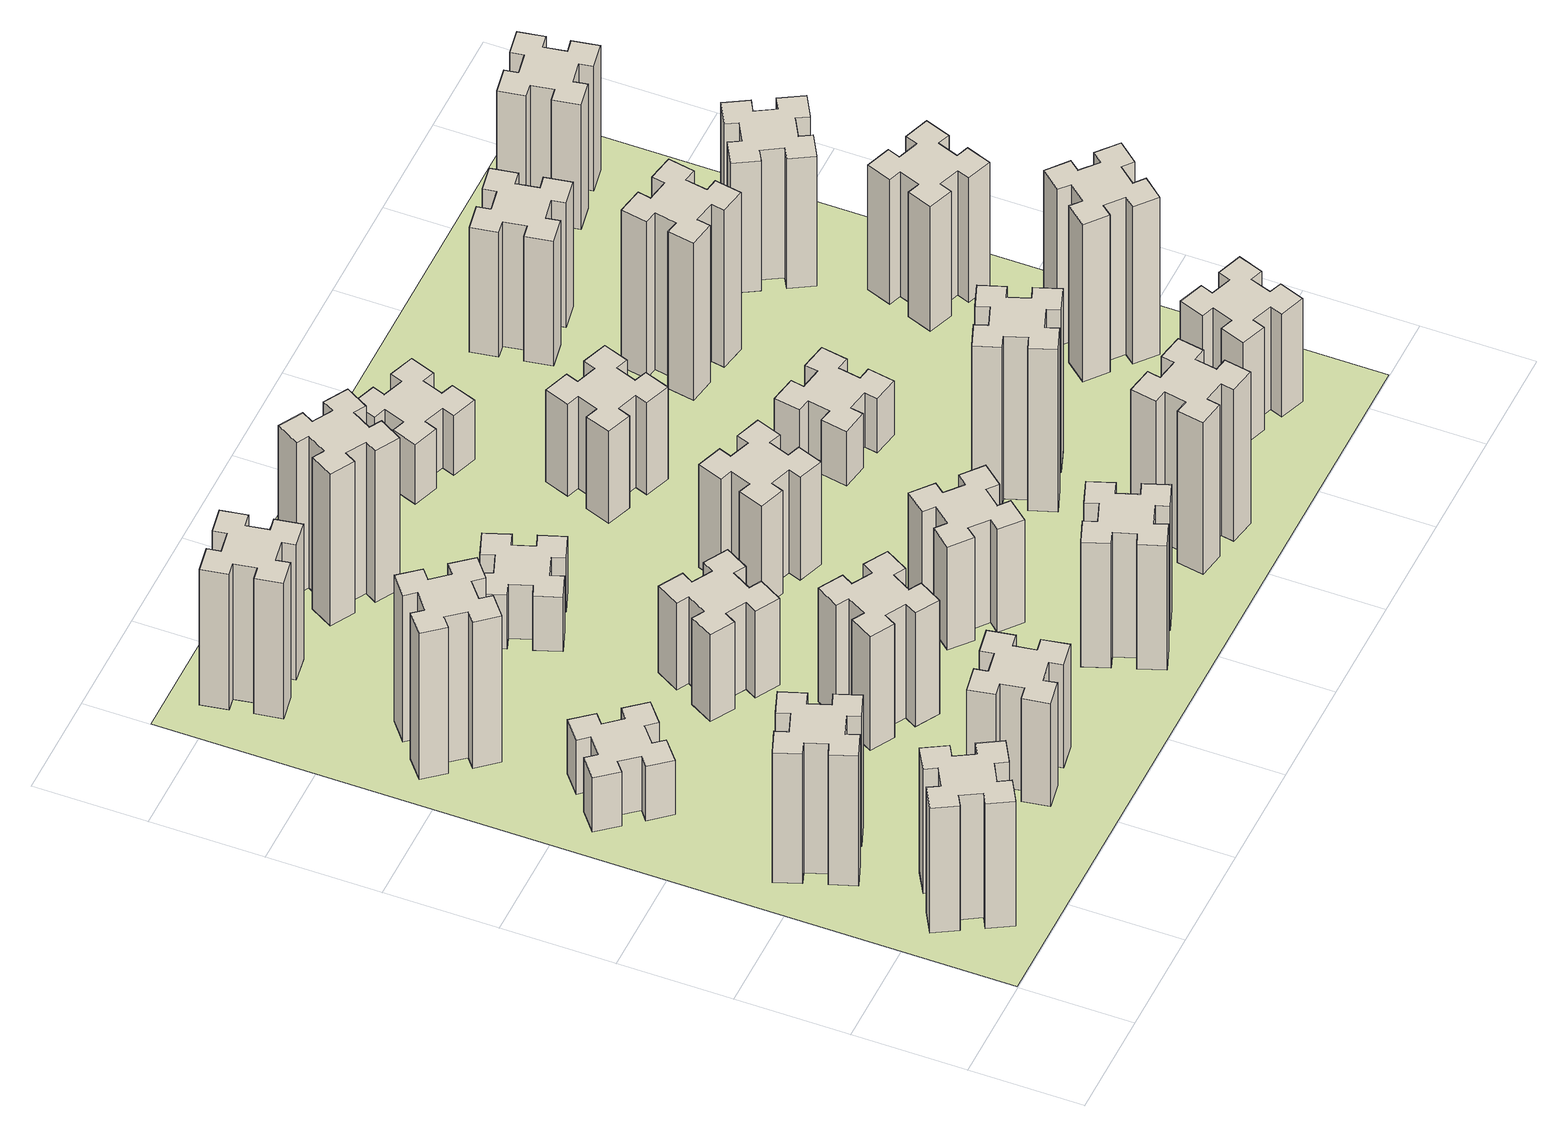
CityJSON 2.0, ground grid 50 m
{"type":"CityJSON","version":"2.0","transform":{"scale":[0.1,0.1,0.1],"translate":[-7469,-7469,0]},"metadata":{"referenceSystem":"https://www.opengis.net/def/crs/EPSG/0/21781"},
"CityObjects":{
"building1":{"type":"Building","attributes":{"class":"1000","function":"1000","usage":"1000","yearOfConstruction":2016,"roofType":"1000","measuredHeight":69,"storeysAboveGround":30,"storeysBelowGround":0},"geometry":[{"type":"Solid","lod":"1","boundaries":[[[[0,1,2,3,4,5,6,7,8,9,10,11,12,13,14,15,16,17,18,19]],[[17,16,20,21]],[[16,15,22,20]],[[15,14,23,22]],[[14,13,24,23]],[[13,12,25,24]],[[12,11,26,25]],[[11,10,27,26]],[[10,9,28,27]],[[9,8,29,28]],[[8,7,30,29]],[[7,6,31,30]],[[6,5,32,31]],[[5,4,33,32]],[[4,3,34,33]],[[3,2,35,34]],[[2,1,36,35]],[[1,0,37,36]],[[0,19,38,37]],[[19,18,39,38]],[[18,17,21,39]],[[24,25,26,27,28,29,30,31,32,33,34,35,36,37,38,39,21,20,22,23]]]]}]},
"building2":{"type":"Building","attributes":{"class":"1000","function":"1000","usage":"1000","yearOfConstruction":2016,"roofType":"1000","measuredHeight":72,"storeysAboveGround":30,"storeysBelowGround":0},"geometry":[{"type":"Solid","lod":"1","boundaries":[[[[40,41,42,43,44,45,46,47,48,49,50,51,52,53,54,55,56,57,58,59]],[[57,56,60,61]],[[56,55,62,60]],[[55,54,63,62]],[[54,53,64,63]],[[53,52,65,64]],[[52,51,66,65]],[[51,50,67,66]],[[50,49,68,67]],[[49,48,69,68]],[[48,47,70,69]],[[47,46,71,70]],[[46,45,72,71]],[[45,44,73,72]],[[44,43,74,73]],[[43,42,75,74]],[[42,41,76,75]],[[41,40,77,76]],[[40,59,78,77]],[[59,58,79,78]],[[58,57,61,79]],[[64,65,66,67,68,69,70,71,72,73,74,75,76,77,78,79,61,60,62,63]]]]}]},
"building3":{"type":"Building","attributes":{"class":"1000","function":"1000","usage":"1000","yearOfConstruction":2016,"roofType":"1000","measuredHeight":30,"storeysAboveGround":30,"storeysBelowGround":0},"geometry":[{"type":"Solid","lod":"1","boundaries":[[[[80,81,82,83,84,85,86,87,88,89,90,91,92,93,94,95,96,97,98,99]],[[97,96,100,101]],[[96,95,102,100]],[[95,94,103,102]],[[94,93,104,103]],[[93,92,105,104]],[[92,91,106,105]],[[91,90,107,106]],[[90,89,108,107]],[[89,88,109,108]],[[88,87,110,109]],[[87,86,111,110]],[[86,85,112,111]],[[85,84,113,112]],[[84,83,114,113]],[[83,82,115,114]],[[82,81,116,115]],[[81,80,117,116]],[[80,99,118,117]],[[99,98,119,118]],[[98,97,101,119]],[[104,105,106,107,108,109,110,111,112,113,114,115,116,117,118,119,101,100,102,103]]]]}]},
"building4":{"type":"Building","attributes":{"class":"1000","function":"1000","usage":"1000","yearOfConstruction":2016,"roofType":"1000","measuredHeight":81,"storeysAboveGround":30,"storeysBelowGround":0},"geometry":[{"type":"Solid","lod":"1","boundaries":[[[[120,121,122,123,124,125,126,127,128,129,130,131,132,133,134,135,136,137,138,139]],[[137,136,140,141]],[[136,135,142,140]],[[135,134,143,142]],[[134,133,144,143]],[[133,132,145,144]],[[132,131,146,145]],[[131,130,147,146]],[[130,129,148,147]],[[129,128,149,148]],[[128,127,150,149]],[[127,126,151,150]],[[126,125,152,151]],[[125,124,153,152]],[[124,123,154,153]],[[123,122,155,154]],[[122,121,156,155]],[[121,120,157,156]],[[120,139,158,157]],[[139,138,159,158]],[[138,137,141,159]],[[144,145,146,147,148,149,150,151,152,153,154,155,156,157,158,159,141,140,142,143]]]]}]},
"building5":{"type":"Building","attributes":{"class":"1000","function":"1000","usage":"1000","yearOfConstruction":2016,"roofType":"1000","measuredHeight":57,"storeysAboveGround":30,"storeysBelowGround":0},"geometry":[{"type":"Solid","lod":"1","boundaries":[[[[160,161,162,163,164,165,166,167,168,169,170,171,172,173,174,175,176,177,178,179]],[[177,176,180,181]],[[176,175,182,180]],[[175,174,183,182]],[[174,173,184,183]],[[173,172,185,184]],[[172,171,186,185]],[[171,170,187,186]],[[170,169,188,187]],[[169,168,189,188]],[[168,167,190,189]],[[167,166,191,190]],[[166,165,192,191]],[[165,164,193,192]],[[164,163,194,193]],[[163,162,195,194]],[[162,161,196,195]],[[161,160,197,196]],[[160,179,198,197]],[[179,178,199,198]],[[178,177,181,199]],[[184,185,186,187,188,189,190,191,192,193,194,195,196,197,198,199,181,180,182,183]]]]}]},
"building6":{"type":"Building","attributes":{"class":"1000","function":"1000","usage":"1000","yearOfConstruction":2016,"roofType":"1000","measuredHeight":75,"storeysAboveGround":30,"storeysBelowGround":0},"geometry":[{"type":"Solid","lod":"1","boundaries":[[[[200,201,202,203,204,205,206,207,208,209,210,211,212,213,214,215,216,217,218,219]],[[217,216,220,221]],[[216,215,222,220]],[[215,214,223,222]],[[214,213,224,223]],[[213,212,225,224]],[[212,211,226,225]],[[211,210,227,226]],[[210,209,228,227]],[[209,208,229,228]],[[208,207,230,229]],[[207,206,231,230]],[[206,205,232,231]],[[205,204,233,232]],[[204,203,234,233]],[[203,202,235,234]],[[202,201,236,235]],[[201,200,237,236]],[[200,219,238,237]],[[219,218,239,238]],[[218,217,221,239]],[[224,225,226,227,228,229,230,231,232,233,234,235,236,237,238,239,221,220,222,223]]]]}]},
"building7":{"type":"Building","attributes":{"class":"1000","function":"1000","usage":"1000","yearOfConstruction":2016,"roofType":"1000","measuredHeight":63,"storeysAboveGround":30,"storeysBelowGround":0},"geometry":[{"type":"Solid","lod":"1","boundaries":[[[[240,241,242,243,244,245,246,247,248,249,250,251,252,253,254,255,256,257,258,259]],[[257,256,260,261]],[[256,255,262,260]],[[255,254,263,262]],[[254,253,264,263]],[[253,252,265,264]],[[252,251,266,265]],[[251,250,267,266]],[[250,249,268,267]],[[249,248,269,268]],[[248,247,270,269]],[[247,246,271,270]],[[246,245,272,271]],[[245,244,273,272]],[[244,243,274,273]],[[243,242,275,274]],[[242,241,276,275]],[[241,240,277,276]],[[240,259,278,277]],[[259,258,279,278]],[[258,257,261,279]],[[264,265,266,267,268,269,270,271,272,273,274,275,276,277,278,279,261,260,262,263]]]]}]},
"building8":{"type":"Building","attributes":{"class":"1000","function":"1000","usage":"1000","yearOfConstruction":2016,"roofType":"1000","measuredHeight":48,"storeysAboveGround":30,"storeysBelowGround":0},"geometry":[{"type":"Solid","lod":"1","boundaries":[[[[280,281,282,283,284,285,286,287,288,289,290,291,292,293,294,295,296,297,298,299]],[[297,296,300,301]],[[296,295,302,300]],[[295,294,303,302]],[[294,293,304,303]],[[293,292,305,304]],[[292,291,306,305]],[[291,290,307,306]],[[290,289,308,307]],[[289,288,309,308]],[[288,287,310,309]],[[287,286,311,310]],[[286,285,312,311]],[[285,284,313,312]],[[284,283,314,313]],[[283,282,315,314]],[[282,281,316,315]],[[281,280,317,316]],[[280,299,318,317]],[[299,298,319,318]],[[298,297,301,319]],[[304,305,306,307,308,309,310,311,312,313,314,315,316,317,318,319,301,300,302,303]]]]}]},
"building9":{"type":"Building","attributes":{"class":"1000","function":"1000","usage":"1000","yearOfConstruction":2016,"roofType":"1000","measuredHeight":30,"storeysAboveGround":30,"storeysBelowGround":0},"geometry":[{"type":"Solid","lod":"1","boundaries":[[[[320,321,322,323,324,325,326,327,328,329,330,331,332,333,334,335,336,337,338,339]],[[337,336,340,341]],[[336,335,342,340]],[[335,334,343,342]],[[334,333,344,343]],[[333,332,345,344]],[[332,331,346,345]],[[331,330,347,346]],[[330,329,348,347]],[[329,328,349,348]],[[328,327,350,349]],[[327,326,351,350]],[[326,325,352,351]],[[325,324,353,352]],[[324,323,354,353]],[[323,322,355,354]],[[322,321,356,355]],[[321,320,357,356]],[[320,339,358,357]],[[339,338,359,358]],[[338,337,341,359]],[[344,345,346,347,348,349,350,351,352,353,354,355,356,357,358,359,341,340,342,343]]]]}]},
"building10":{"type":"Building","attributes":{"class":"1000","function":"1000","usage":"1000","yearOfConstruction":2016,"roofType":"1000","measuredHeight":84,"storeysAboveGround":30,"storeysBelowGround":0},"geometry":[{"type":"Solid","lod":"1","boundaries":[[[[360,361,362,363,364,365,366,367,368,369,370,371,372,373,374,375,376,377,378,379]],[[377,376,380,381]],[[376,375,382,380]],[[375,374,383,382]],[[374,373,384,383]],[[373,372,385,384]],[[372,371,386,385]],[[371,370,387,386]],[[370,369,388,387]],[[369,368,389,388]],[[368,367,390,389]],[[367,366,391,390]],[[366,365,392,391]],[[365,364,393,392]],[[364,363,394,393]],[[363,362,395,394]],[[362,361,396,395]],[[361,360,397,396]],[[360,379,398,397]],[[379,378,399,398]],[[378,377,381,399]],[[384,385,386,387,388,389,390,391,392,393,394,395,396,397,398,399,381,380,382,383]]]]}]},
"building11":{"type":"Building","attributes":{"class":"1000","function":"1000","usage":"1000","yearOfConstruction":2016,"roofType":"1000","measuredHeight":69,"storeysAboveGround":30,"storeysBelowGround":0},"geometry":[{"type":"Solid","lod":"1","boundaries":[[[[400,401,402,403,404,405,406,407,408,409,410,411,412,413,414,415,416,417,418,419]],[[417,416,420,421]],[[416,415,422,420]],[[415,414,423,422]],[[414,413,424,423]],[[413,412,425,424]],[[412,411,426,425]],[[411,410,427,426]],[[410,409,428,427]],[[409,408,429,428]],[[408,407,430,429]],[[407,406,431,430]],[[406,405,432,431]],[[405,404,433,432]],[[404,403,434,433]],[[403,402,435,434]],[[402,401,436,435]],[[401,400,437,436]],[[400,419,438,437]],[[419,418,439,438]],[[418,417,421,439]],[[424,425,426,427,428,429,430,431,432,433,434,435,436,437,438,439,421,420,422,423]]]]}]},
"building12":{"type":"Building","attributes":{"class":"1000","function":"1000","usage":"1000","yearOfConstruction":2016,"roofType":"1000","measuredHeight":57,"storeysAboveGround":30,"storeysBelowGround":0},"geometry":[{"type":"Solid","lod":"1","boundaries":[[[[440,441,442,443,444,445,446,447,448,449,450,451,452,453,454,455,456,457,458,459]],[[457,456,460,461]],[[456,455,462,460]],[[455,454,463,462]],[[454,453,464,463]],[[453,452,465,464]],[[452,451,466,465]],[[451,450,467,466]],[[450,449,468,467]],[[449,448,469,468]],[[448,447,470,469]],[[447,446,471,470]],[[446,445,472,471]],[[445,444,473,472]],[[444,443,474,473]],[[443,442,475,474]],[[442,441,476,475]],[[441,440,477,476]],[[440,459,478,477]],[[459,458,479,478]],[[458,457,461,479]],[[464,465,466,467,468,469,470,471,472,473,474,475,476,477,478,479,461,460,462,463]]]]}]},
"building13":{"type":"Building","attributes":{"class":"1000","function":"1000","usage":"1000","yearOfConstruction":2016,"roofType":"1000","measuredHeight":57,"storeysAboveGround":30,"storeysBelowGround":0},"geometry":[{"type":"Solid","lod":"1","boundaries":[[[[480,481,482,483,484,485,486,487,488,489,490,491,492,493,494,495,496,497,498,499]],[[497,496,500,501]],[[496,495,502,500]],[[495,494,503,502]],[[494,493,504,503]],[[493,492,505,504]],[[492,491,506,505]],[[491,490,507,506]],[[490,489,508,507]],[[489,488,509,508]],[[488,487,510,509]],[[487,486,511,510]],[[486,485,512,511]],[[485,484,513,512]],[[484,483,514,513]],[[483,482,515,514]],[[482,481,516,515]],[[481,480,517,516]],[[480,499,518,517]],[[499,498,519,518]],[[498,497,501,519]],[[504,505,506,507,508,509,510,511,512,513,514,515,516,517,518,519,501,500,502,503]]]]}]},
"building14":{"type":"Building","attributes":{"class":"1000","function":"1000","usage":"1000","yearOfConstruction":2016,"roofType":"1000","measuredHeight":84,"storeysAboveGround":30,"storeysBelowGround":0},"geometry":[{"type":"Solid","lod":"1","boundaries":[[[[520,521,522,523,524,525,526,527,528,529,530,531,532,533,534,535,536,537,538,539]],[[537,536,540,541]],[[536,535,542,540]],[[535,534,543,542]],[[534,533,544,543]],[[533,532,545,544]],[[532,531,546,545]],[[531,530,547,546]],[[530,529,548,547]],[[529,528,549,548]],[[528,527,550,549]],[[527,526,551,550]],[[526,525,552,551]],[[525,524,553,552]],[[524,523,554,553]],[[523,522,555,554]],[[522,521,556,555]],[[521,520,557,556]],[[520,539,558,557]],[[539,538,559,558]],[[538,537,541,559]],[[544,545,546,547,548,549,550,551,552,553,554,555,556,557,558,559,541,540,542,543]]]]}]},
"building15":{"type":"Building","attributes":{"class":"1000","function":"1000","usage":"1000","yearOfConstruction":2016,"roofType":"1000","measuredHeight":51,"storeysAboveGround":30,"storeysBelowGround":0},"geometry":[{"type":"Solid","lod":"1","boundaries":[[[[560,561,562,563,564,565,566,567,568,569,570,571,572,573,574,575,576,577,578,579]],[[577,576,580,581]],[[576,575,582,580]],[[575,574,583,582]],[[574,573,584,583]],[[573,572,585,584]],[[572,571,586,585]],[[571,570,587,586]],[[570,569,588,587]],[[569,568,589,588]],[[568,567,590,589]],[[567,566,591,590]],[[566,565,592,591]],[[565,564,593,592]],[[564,563,594,593]],[[563,562,595,594]],[[562,561,596,595]],[[561,560,597,596]],[[560,579,598,597]],[[579,578,599,598]],[[578,577,581,599]],[[584,585,586,587,588,589,590,591,592,593,594,595,596,597,598,599,581,580,582,583]]]]}]},
"building16":{"type":"Building","attributes":{"class":"1000","function":"1000","usage":"1000","yearOfConstruction":2016,"roofType":"1000","measuredHeight":33,"storeysAboveGround":30,"storeysBelowGround":0},"geometry":[{"type":"Solid","lod":"1","boundaries":[[[[600,601,602,603,604,605,606,607,608,609,610,611,612,613,614,615,616,617,618,619]],[[617,616,620,621]],[[616,615,622,620]],[[615,614,623,622]],[[614,613,624,623]],[[613,612,625,624]],[[612,611,626,625]],[[611,610,627,626]],[[610,609,628,627]],[[609,608,629,628]],[[608,607,630,629]],[[607,606,631,630]],[[606,605,632,631]],[[605,604,633,632]],[[604,603,634,633]],[[603,602,635,634]],[[602,601,636,635]],[[601,600,637,636]],[[600,619,638,637]],[[619,618,639,638]],[[618,617,621,639]],[[624,625,626,627,628,629,630,631,632,633,634,635,636,637,638,639,621,620,622,623]]]]}]},
"building17":{"type":"Building","attributes":{"class":"1000","function":"1000","usage":"1000","yearOfConstruction":2016,"roofType":"1000","measuredHeight":90,"storeysAboveGround":30,"storeysBelowGround":0},"geometry":[{"type":"Solid","lod":"1","boundaries":[[[[640,641,642,643,644,645,646,647,648,649,650,651,652,653,654,655,656,657,658,659]],[[657,656,660,661]],[[656,655,662,660]],[[655,654,663,662]],[[654,653,664,663]],[[653,652,665,664]],[[652,651,666,665]],[[651,650,667,666]],[[650,649,668,667]],[[649,648,669,668]],[[648,647,670,669]],[[647,646,671,670]],[[646,645,672,671]],[[645,644,673,672]],[[644,643,674,673]],[[643,642,675,674]],[[642,641,676,675]],[[641,640,677,676]],[[640,659,678,677]],[[659,658,679,678]],[[658,657,661,679]],[[664,665,666,667,668,669,670,671,672,673,674,675,676,677,678,679,661,660,662,663]]]]}]},
"building18":{"type":"Building","attributes":{"class":"1000","function":"1000","usage":"1000","yearOfConstruction":2016,"roofType":"1000","measuredHeight":30,"storeysAboveGround":30,"storeysBelowGround":0},"geometry":[{"type":"Solid","lod":"1","boundaries":[[[[680,681,682,683,684,685,686,687,688,689,690,691,692,693,694,695,696,697,698,699]],[[697,696,700,701]],[[696,695,702,700]],[[695,694,703,702]],[[694,693,704,703]],[[693,692,705,704]],[[692,691,706,705]],[[691,690,707,706]],[[690,689,708,707]],[[689,688,709,708]],[[688,687,710,709]],[[687,686,711,710]],[[686,685,712,711]],[[685,684,713,712]],[[684,683,714,713]],[[683,682,715,714]],[[682,681,716,715]],[[681,680,717,716]],[[680,699,718,717]],[[699,698,719,718]],[[698,697,701,719]],[[704,705,706,707,708,709,710,711,712,713,714,715,716,717,718,719,701,700,702,703]]]]}]},
"building19":{"type":"Building","attributes":{"class":"1000","function":"1000","usage":"1000","yearOfConstruction":2016,"roofType":"1000","measuredHeight":87,"storeysAboveGround":30,"storeysBelowGround":0},"geometry":[{"type":"Solid","lod":"1","boundaries":[[[[720,721,722,723,724,725,726,727,728,729,730,731,732,733,734,735,736,737,738,739]],[[737,736,740,741]],[[736,735,742,740]],[[735,734,743,742]],[[734,733,744,743]],[[733,732,745,744]],[[732,731,746,745]],[[731,730,747,746]],[[730,729,748,747]],[[729,728,749,748]],[[728,727,750,749]],[[727,726,751,750]],[[726,725,752,751]],[[725,724,753,752]],[[724,723,754,753]],[[723,722,755,754]],[[722,721,756,755]],[[721,720,757,756]],[[720,739,758,757]],[[739,738,759,758]],[[738,737,741,759]],[[744,745,746,747,748,749,750,751,752,753,754,755,756,757,758,759,741,740,742,743]]]]}]},
"building20":{"type":"Building","attributes":{"class":"1000","function":"1000","usage":"1000","yearOfConstruction":2016,"roofType":"1000","measuredHeight":57,"storeysAboveGround":30,"storeysBelowGround":0},"geometry":[{"type":"Solid","lod":"1","boundaries":[[[[760,761,762,763,764,765,766,767,768,769,770,771,772,773,774,775,776,777,778,779]],[[777,776,780,781]],[[776,775,782,780]],[[775,774,783,782]],[[774,773,784,783]],[[773,772,785,784]],[[772,771,786,785]],[[771,770,787,786]],[[770,769,788,787]],[[769,768,789,788]],[[768,767,790,789]],[[767,766,791,790]],[[766,765,792,791]],[[765,764,793,792]],[[764,763,794,793]],[[763,762,795,794]],[[762,761,796,795]],[[761,760,797,796]],[[760,779,798,797]],[[779,778,799,798]],[[778,777,781,799]],[[784,785,786,787,788,789,790,791,792,793,794,795,796,797,798,799,781,780,782,783]]]]}]},
"building21":{"type":"Building","attributes":{"class":"1000","function":"1000","usage":"1000","yearOfConstruction":2016,"roofType":"1000","measuredHeight":69,"storeysAboveGround":30,"storeysBelowGround":0},"geometry":[{"type":"Solid","lod":"1","boundaries":[[[[800,801,802,803,804,805,806,807,808,809,810,811,812,813,814,815,816,817,818,819]],[[817,816,820,821]],[[816,815,822,820]],[[815,814,823,822]],[[814,813,824,823]],[[813,812,825,824]],[[812,811,826,825]],[[811,810,827,826]],[[810,809,828,827]],[[809,808,829,828]],[[808,807,830,829]],[[807,806,831,830]],[[806,805,832,831]],[[805,804,833,832]],[[804,803,834,833]],[[803,802,835,834]],[[802,801,836,835]],[[801,800,837,836]],[[800,819,838,837]],[[819,818,839,838]],[[818,817,821,839]],[[824,825,826,827,828,829,830,831,832,833,834,835,836,837,838,839,821,820,822,823]]]]}]},
"building22":{"type":"Building","attributes":{"class":"1000","function":"1000","usage":"1000","yearOfConstruction":2016,"roofType":"1000","measuredHeight":87,"storeysAboveGround":30,"storeysBelowGround":0},"geometry":[{"type":"Solid","lod":"1","boundaries":[[[[840,841,842,843,844,845,846,847,848,849,850,851,852,853,854,855,856,857,858,859]],[[857,856,860,861]],[[856,855,862,860]],[[855,854,863,862]],[[854,853,864,863]],[[853,852,865,864]],[[852,851,866,865]],[[851,850,867,866]],[[850,849,868,867]],[[849,848,869,868]],[[848,847,870,869]],[[847,846,871,870]],[[846,845,872,871]],[[845,844,873,872]],[[844,843,874,873]],[[843,842,875,874]],[[842,841,876,875]],[[841,840,877,876]],[[840,859,878,877]],[[859,858,879,878]],[[858,857,861,879]],[[864,865,866,867,868,869,870,871,872,873,874,875,876,877,878,879,861,860,862,863]]]]}]},
"building23":{"type":"Building","attributes":{"class":"1000","function":"1000","usage":"1000","yearOfConstruction":2016,"roofType":"1000","measuredHeight":69,"storeysAboveGround":30,"storeysBelowGround":0},"geometry":[{"type":"Solid","lod":"1","boundaries":[[[[880,881,882,883,884,885,886,887,888,889,890,891,892,893,894,895,896,897,898,899]],[[897,896,900,901]],[[896,895,902,900]],[[895,894,903,902]],[[894,893,904,903]],[[893,892,905,904]],[[892,891,906,905]],[[891,890,907,906]],[[890,889,908,907]],[[889,888,909,908]],[[888,887,910,909]],[[887,886,911,910]],[[886,885,912,911]],[[885,884,913,912]],[[884,883,914,913]],[[883,882,915,914]],[[882,881,916,915]],[[881,880,917,916]],[[880,899,918,917]],[[899,898,919,918]],[[898,897,901,919]],[[904,905,906,907,908,909,910,911,912,913,914,915,916,917,918,919,901,900,902,903]]]]}]},
"building24":{"type":"Building","attributes":{"class":"1000","function":"1000","usage":"1000","yearOfConstruction":2016,"roofType":"1000","measuredHeight":72,"storeysAboveGround":30,"storeysBelowGround":0},"geometry":[{"type":"Solid","lod":"1","boundaries":[[[[920,921,922,923,924,925,926,927,928,929,930,931,932,933,934,935,936,937,938,939]],[[937,936,940,941]],[[936,935,942,940]],[[935,934,943,942]],[[934,933,944,943]],[[933,932,945,944]],[[932,931,946,945]],[[931,930,947,946]],[[930,929,948,947]],[[929,928,949,948]],[[928,927,950,949]],[[927,926,951,950]],[[926,925,952,951]],[[925,924,953,952]],[[924,923,954,953]],[[923,922,955,954]],[[922,921,956,955]],[[921,920,957,956]],[[920,939,958,957]],[[939,938,959,958]],[[938,937,941,959]],[[944,945,946,947,948,949,950,951,952,953,954,955,956,957,958,959,941,940,942,943]]]]}]},
"building25":{"type":"Building","attributes":{"class":"1000","function":"1000","usage":"1000","yearOfConstruction":2016,"roofType":"1000","measuredHeight":69,"storeysAboveGround":30,"storeysBelowGround":0},"geometry":[{"type":"Solid","lod":"1","boundaries":[[[[960,961,962,963,964,965,966,967,968,969,970,971,972,973,974,975,976,977,978,979]],[[977,976,980,981]],[[976,975,982,980]],[[975,974,983,982]],[[974,973,984,983]],[[973,972,985,984]],[[972,971,986,985]],[[971,970,987,986]],[[970,969,988,987]],[[969,968,989,988]],[[968,967,990,989]],[[967,966,991,990]],[[966,965,992,991]],[[965,964,993,992]],[[964,963,994,993]],[[963,962,995,994]],[[962,961,996,995]],[[961,960,997,996]],[[960,979,998,997]],[[979,978,999,998]],[[978,977,981,999]],[[984,985,986,987,988,989,990,991,992,993,994,995,996,997,998,999,981,980,982,983]]]]}]},
"landuse1":{"type":"LandUse","attributes":{"name":"plot1","function":"1010"},"geometry":[{"type":"MultiSurface","lod":"1","boundaries":[[[1000,1001,1002,1003]]]}]}
},
"vertices":[
[255,364,0],[305,277,0],[253,247,0],[313,143,0],[417,203,0],[387,255,0],[474,305,0],[504,253,0],[608,313,0],[548,417,0],[496,387,0],[446,474,0],[498,504,0],[438,608,0],[334,548,0],[364,496,0],[277,446,0],[247,498,0],[143,438,0],[203,334,0],[277,446,690],[247,498,690],[364,496,690],[334,548,690],[438,608,690],[498,504,690],[446,474,690],[496,387,690],[548,417,690],[608,313,690],[504,253,690],[474,305,690],[387,255,690],[417,203,690],[313,143,690],[253,247,690],[305,277,690],[255,364,690],[203,334,690],[143,438,690],
[366,895,0],[460,929,0],[480,873,0],[593,914,0],[552,1027,0],[496,1006,0],[462,1100,0],[518,1120,0],[477,1233,0],[364,1192,0],[385,1136,0],[291,1102,0],[270,1158,0],[157,1117,0],[199,1004,0],[255,1025,0],[289,931,0],[233,910,0],[274,797,0],[387,839,0],[289,931,720],[233,910,720],[255,1025,720],[199,1004,720],[157,1117,720],[270,1158,720],[291,1102,720],[385,1136,720],[364,1192,720],[477,1233,720],[518,1120,720],[462,1100,720],[496,1006,720],[552,1027,720],[593,914,720],[480,873,720],[460,929,720],[366,895,720],[387,839,720],[274,797,720],
[492,1888,0],[427,1964,0],[473,2003,0],[396,2095,0],[304,2018,0],[343,1972,0],[266,1907,0],[228,1953,0],[136,1876,0],[213,1784,0],[259,1823,0],[323,1746,0],[277,1708,0],[354,1616,0],[446,1693,0],[408,1739,0],[484,1803,0],[523,1757,0],[615,1834,0],[538,1926,0],[484,1803,300],[523,1757,300],[408,1739,300],[446,1693,300],[354,1616,300],[277,1708,300],[323,1746,300],[259,1823,300],[213,1784,300],[136,1876,300],[228,1953,300],[266,1907,300],[343,1972,300],[304,2018,300],[396,2095,300],[473,2003,300],[427,1964,300],[492,1888,300],[538,1926,300],[615,1834,300],
[343,2712,0],[266,2647,0],[228,2693,0],[136,2616,0],[213,2524,0],[259,2563,0],[323,2486,0],[277,2448,0],[354,2356,0],[446,2433,0],[408,2479,0],[484,2543,0],[523,2497,0],[615,2574,0],[538,2666,0],[492,2628,0],[427,2704,0],[473,2743,0],[396,2835,0],[304,2758,0],[427,2704,810],[473,2743,810],[492,2628,810],[538,2666,810],[615,2574,810],[523,2497,810],[484,2543,810],[408,2479,810],[446,2433,810],[354,2356,810],[277,2448,810],[323,2486,810],[259,2563,810],[213,2524,810],[136,2616,810],[228,2693,810],[266,2647,810],[343,2712,810],[304,2758,810],[396,2835,810],
[1085,358,0],[1184,376,0],[1194,317,0],[1312,337,0],[1291,456,0],[1232,445,0],[1215,544,0],[1274,554,0],[1253,672,0],[1135,651,0],[1145,592,0],[1047,575,0],[1037,634,0],[918,613,0],[939,495,0],[998,505,0],[1016,407,0],[957,397,0],[977,278,0],[1096,299,0],[1016,407,570],[957,397,570],[998,505,570],[939,495,570],[918,613,570],[1037,634,570],[1047,575,570],[1145,592,570],[1135,651,570],[1253,672,570],[1274,554,570],[1215,544,570],[1232,445,570],[1291,456,570],[1312,337,570],[1194,317,570],[1184,376,570],[1085,358,570],[1096,299,570],[977,278,570],
[492,3405,0],[475,3504,0],[534,3514,0],[513,3632,0],[395,3611,0],[405,3552,0],[307,3535,0],[297,3594,0],[178,3573,0],[199,3455,0],[258,3465,0],[276,3367,0],[217,3357,0],[237,3238,0],[356,3259,0],[345,3318,0],[444,3336,0],[454,3277,0],[572,3297,0],[551,3416,0],[444,3336,750],[454,3277,750],[345,3318,750],[356,3259,750],[237,3238,750],[217,3357,750],[276,3367,750],[258,3465,750],[199,3455,750],[178,3573,750],[297,3594,750],[307,3535,750],[405,3552,750],[395,3611,750],[513,3632,750],[534,3514,750],[475,3504,750],[492,3405,750],[551,3416,750],[572,3297,750],
[1286,1017,0],[1336,1104,0],[1388,1074,0],[1448,1178,0],[1344,1238,0],[1314,1186,0],[1227,1236,0],[1257,1288,0],[1153,1348,0],[1093,1244,0],[1145,1214,0],[1095,1127,0],[1043,1157,0],[983,1053,0],[1087,993,0],[1117,1045,0],[1204,995,0],[1174,943,0],[1278,883,0],[1338,987,0],[1204,995,630],[1174,943,630],[1117,1045,630],[1087,993,630],[983,1053,630],[1043,1157,630],[1095,1127,630],[1145,1214,630],[1093,1244,630],[1153,1348,630],[1257,1288,630],[1227,1236,630],[1314,1186,630],[1344,1238,630],[1448,1178,630],[1388,1074,630],[1336,1104,630],[1286,1017,630],[1338,987,630],[1278,883,630],
[1045,1854,0],[995,1767,0],[943,1797,0],[883,1693,0],[987,1633,0],[1017,1685,0],[1104,1635,0],[1074,1583,0],[1178,1523,0],[1238,1627,0],[1186,1657,0],[1236,1744,0],[1288,1714,0],[1348,1818,0],[1244,1878,0],[1214,1826,0],[1127,1876,0],[1157,1928,0],[1053,1988,0],[993,1884,0],[1127,1876,480],[1157,1928,480],[1214,1826,480],[1244,1878,480],[1348,1818,480],[1288,1714,480],[1236,1744,480],[1186,1657,480],[1238,1627,480],[1178,1523,480],[1074,1583,480],[1104,1635,480],[1017,1685,480],[987,1633,480],[883,1693,480],[943,1797,480],[995,1767,480],[1045,1854,480],[993,1884,480],[1053,1988,480],
[1106,2475,0],[1200,2509,0],[1220,2453,0],[1333,2494,0],[1292,2607,0],[1236,2586,0],[1202,2680,0],[1258,2700,0],[1217,2813,0],[1104,2772,0],[1125,2716,0],[1031,2682,0],[1010,2738,0],[897,2697,0],[939,2584,0],[995,2605,0],[1029,2511,0],[973,2490,0],[1014,2377,0],[1127,2419,0],[1029,2511,300],[973,2490,300],[995,2605,300],[939,2584,300],[897,2697,300],[1010,2738,300],[1031,2682,300],[1125,2716,300],[1104,2772,300],[1217,2813,300],[1258,2700,300],[1202,2680,300],[1236,2586,300],[1292,2607,300],[1333,2494,300],[1220,2453,300],[1200,2509,300],[1106,2475,300],[1127,2419,300],[1014,2377,300],
[917,3265,0],[1004,3215,0],[974,3163,0],[1078,3103,0],[1138,3207,0],[1086,3237,0],[1136,3324,0],[1188,3294,0],[1248,3398,0],[1144,3458,0],[1114,3406,0],[1027,3456,0],[1057,3508,0],[953,3568,0],[893,3464,0],[945,3434,0],[895,3347,0],[843,3377,0],[783,3273,0],[887,3213,0],[895,3347,840],[843,3377,840],[945,3434,840],[893,3464,840],[953,3568,840],[1057,3508,840],[1027,3456,840],[1114,3406,840],[1144,3458,840],[1248,3398,840],[1188,3294,840],[1136,3324,840],[1086,3237,840],[1138,3207,840],[1078,3103,840],[974,3163,840],[1004,3215,840],[917,3265,840],[887,3213,840],[783,3273,840],
[1965,496,0],[1871,462,0],[1850,518,0],[1737,477,0],[1779,364,0],[1835,385,0],[1869,291,0],[1813,270,0],[1854,157,0],[1967,199,0],[1946,255,0],[2040,289,0],[2060,233,0],[2173,274,0],[2132,387,0],[2076,366,0],[2042,460,0],[2098,480,0],[2057,593,0],[1944,552,0],[2042,460,690],[2098,480,690],[2076,366,690],[2132,387,690],[2173,274,690],[2060,233,690],[2040,289,690],[1946,255,690],[1967,199,690],[1854,157,690],[1813,270,690],[1869,291,690],[1835,385,690],[1779,364,690],[1737,477,690],[1850,518,690],[1871,462,690],[1965,496,690],[1944,552,690],[2057,593,690],
[1803,1124,0],[1739,1048,0],[1693,1086,0],[1616,994,0],[1708,917,0],[1746,963,0],[1823,899,0],[1784,853,0],[1876,776,0],[1953,868,0],[1907,906,0],[1972,983,0],[2018,944,0],[2095,1036,0],[2003,1113,0],[1964,1067,0],[1888,1132,0],[1926,1178,0],[1834,1255,0],[1757,1163,0],[1888,1132,570],[1926,1178,570],[1964,1067,570],[2003,1113,570],[2095,1036,570],[2018,944,570],[1972,983,570],[1907,906,570],[1953,868,570],[1876,776,570],[1784,853,570],[1823,899,570],[1746,963,570],[1708,917,570],[1616,994,570],[1693,1086,570],[1739,1048,570],[1803,1124,570],[1757,1163,570],[1834,1255,570],
[1842,1771,0],[1876,1865,0],[1932,1844,0],[1973,1957,0],[1860,1998,0],[1840,1942,0],[1746,1976,0],[1767,2032,0],[1654,2073,0],[1613,1960,0],[1669,1940,0],[1635,1846,0],[1579,1867,0],[1537,1754,0],[1650,1713,0],[1671,1769,0],[1765,1735,0],[1744,1679,0],[1857,1637,0],[1898,1750,0],[1765,1735,570],[1744,1679,570],[1671,1769,570],[1650,1713,570],[1537,1754,570],[1579,1867,570],[1635,1846,570],[1669,1940,570],[1613,1960,570],[1654,2073,570],[1767,2032,570],[1746,1976,570],[1840,1942,570],[1860,1998,570],[1973,1957,570],[1932,1844,570],[1876,1865,570],[1842,1771,570],[1898,1750,570],[1857,1637,570],
[2496,444,0],[2478,345,0],[2419,356,0],[2398,237,0],[2517,217,0],[2527,276,0],[2625,258,0],[2615,199,0],[2733,178,0],[2754,297,0],[2695,307,0],[2712,405,0],[2771,395,0],[2792,513,0],[2674,534,0],[2664,475,0],[2565,492,0],[2576,551,0],[2457,572,0],[2437,454,0],[2565,492,840],[2576,551,840],[2664,475,840],[2674,534,840],[2792,513,840],[2771,395,840],[2712,405,840],[2695,307,840],[2754,297,840],[2733,178,840],[2615,199,840],[2625,258,840],[2527,276,840],[2517,217,840],[2398,237,840],[2419,356,840],[2478,345,840],[2496,444,840],[2437,454,840],[2457,572,840],
[2040,2682,0],[1946,2716,0],[1967,2772,0],[1854,2813,0],[1813,2700,0],[1869,2680,0],[1835,2586,0],[1779,2607,0],[1737,2494,0],[1850,2453,0],[1871,2509,0],[1965,2475,0],[1944,2419,0],[2057,2377,0],[2098,2490,0],[2042,2511,0],[2076,2605,0],[2132,2584,0],[2173,2697,0],[2060,2738,0],[2076,2605,510],[2132,2584,510],[2042,2511,510],[2098,2490,510],[2057,2377,510],[1944,2419,510],[1965,2475,510],[1871,2509,510],[1850,2453,510],[1737,2494,510],[1779,2607,510],[1835,2586,510],[1869,2680,510],[1813,2700,510],[1854,2813,510],[1967,2772,510],[1946,2716,510],[2040,2682,510],[2060,2738,510],[2173,2697,510],
[1671,3249,0],[1765,3215,0],[1744,3159,0],[1857,3117,0],[1898,3230,0],[1842,3251,0],[1876,3345,0],[1932,3324,0],[1973,3437,0],[1860,3478,0],[1840,3422,0],[1746,3456,0],[1767,3512,0],[1654,3553,0],[1613,3440,0],[1669,3420,0],[1635,3326,0],[1579,3347,0],[1537,3234,0],[1650,3193,0],[1635,3326,330],[1579,3347,330],[1669,3420,330],[1613,3440,330],[1654,3553,330],[1767,3512,330],[1746,3456,330],[1840,3422,330],[1860,3478,330],[1973,3437,330],[1932,3324,330],[1876,3345,330],[1842,3251,330],[1898,3230,330],[1857,3117,330],[1744,3159,330],[1765,3215,330],[1671,3249,330],[1650,3193,330],[1537,3234,330],
[2586,995,0],[2680,1029,0],[2700,973,0],[2813,1014,0],[2772,1127,0],[2716,1106,0],[2682,1200,0],[2738,1220,0],[2697,1333,0],[2584,1292,0],[2605,1236,0],[2511,1202,0],[2490,1258,0],[2377,1217,0],[2419,1104,0],[2475,1125,0],[2509,1031,0],[2453,1010,0],[2494,897,0],[2607,939,0],[2509,1031,900],[2453,1010,900],[2475,1125,900],[2419,1104,900],[2377,1217,900],[2490,1258,900],[2511,1202,900],[2605,1236,900],[2584,1292,900],[2697,1333,900],[2738,1220,900],[2682,1200,900],[2716,1106,900],[2772,1127,900],[2813,1014,900],[2700,973,900],[2680,1029,900],[2586,995,900],[2607,939,900],[2494,897,900],
[2427,1756,0],[2525,1738,0],[2515,1679,0],[2633,1658,0],[2654,1777,0],[2595,1787,0],[2612,1885,0],[2671,1875,0],[2692,1993,0],[2574,2014,0],[2564,1955,0],[2465,1972,0],[2476,2031,0],[2357,2052,0],[2337,1934,0],[2396,1924,0],[2378,1825,0],[2319,1836,0],[2298,1717,0],[2417,1697,0],[2378,1825,300],[2319,1836,300],[2396,1924,300],[2337,1934,300],[2357,2052,300],[2476,2031,300],[2465,1972,300],[2564,1955,300],[2574,2014,300],[2692,1993,300],[2671,1875,300],[2612,1885,300],[2595,1787,300],[2654,1777,300],[2633,1658,300],[2515,1679,300],[2525,1738,300],[2427,1756,300],[2417,1697,300],[2298,1717,300],
[2627,2496,0],[2725,2478,0],[2715,2419,0],[2833,2398,0],[2854,2517,0],[2795,2527,0],[2812,2625,0],[2871,2615,0],[2892,2733,0],[2774,2754,0],[2764,2695,0],[2665,2712,0],[2676,2771,0],[2557,2792,0],[2537,2674,0],[2596,2664,0],[2578,2565,0],[2519,2576,0],[2498,2457,0],[2617,2437,0],[2578,2565,870],[2519,2576,870],[2596,2664,870],[2537,2674,870],[2557,2792,870],[2676,2771,870],[2665,2712,870],[2764,2695,870],[2774,2754,870],[2892,2733,870],[2871,2615,870],[2812,2625,870],[2795,2527,870],[2854,2517,870],[2833,2398,870],[2715,2419,870],[2725,2478,870],[2627,2496,870],[2617,2437,870],[2498,2457,870],
[3422,391,0],[3456,485,0],[3512,464,0],[3553,577,0],[3440,618,0],[3420,562,0],[3326,596,0],[3347,652,0],[3234,693,0],[3193,580,0],[3249,560,0],[3215,466,0],[3159,487,0],[3117,374,0],[3230,333,0],[3251,389,0],[3345,355,0],[3324,299,0],[3437,257,0],[3478,370,0],[3345,355,570],[3324,299,570],[3251,389,570],[3230,333,570],[3117,374,570],[3159,487,570],[3215,466,570],[3249,560,570],[3193,580,570],[3234,693,570],[3347,652,570],[3326,596,570],[3420,562,570],[3440,618,570],[3553,577,570],[3512,464,570],[3456,485,570],[3422,391,570],[3478,370,570],[3437,257,570],
[2565,3118,0],[2664,3136,0],[2674,3077,0],[2792,3097,0],[2771,3216,0],[2712,3205,0],[2695,3304,0],[2754,3314,0],[2733,3432,0],[2615,3411,0],[2625,3352,0],[2527,3335,0],[2517,3394,0],[2398,3373,0],[2419,3255,0],[2478,3265,0],[2496,3167,0],[2437,3157,0],[2457,3038,0],[2576,3059,0],[2496,3167,690],[2437,3157,690],[2478,3265,690],[2419,3255,690],[2398,3373,690],[2517,3394,690],[2527,3335,690],[2625,3352,690],[2615,3411,690],[2733,3432,690],[2754,3314,690],[2695,3304,690],[2712,3205,690],[2771,3216,690],[2792,3097,690],[2674,3077,690],[2664,3136,690],[2565,3118,690],[2576,3059,690],[2457,3038,690],
[3487,1006,0],[3552,1083,0],[3598,1044,0],[3675,1136,0],[3583,1213,0],[3544,1167,0],[3468,1232,0],[3506,1278,0],[3414,1355,0],[3337,1263,0],[3383,1224,0],[3319,1148,0],[3273,1186,0],[3196,1094,0],[3288,1017,0],[3326,1063,0],[3403,999,0],[3364,953,0],[3456,876,0],[3533,968,0],[3403,999,870],[3364,953,870],[3326,1063,870],[3288,1017,870],[3196,1094,870],[3273,1186,870],[3319,1148,870],[3383,1224,870],[3337,1263,870],[3414,1355,870],[3506,1278,870],[3468,1232,870],[3544,1167,870],[3583,1213,870],[3675,1136,870],[3598,1044,870],[3552,1083,870],[3487,1006,870],[3533,968,870],[3456,876,870],
[3351,1769,0],[3445,1735,0],[3424,1679,0],[3537,1637,0],[3578,1750,0],[3522,1771,0],[3556,1865,0],[3612,1844,0],[3653,1957,0],[3540,1998,0],[3520,1942,0],[3426,1976,0],[3447,2032,0],[3334,2073,0],[3293,1960,0],[3349,1940,0],[3315,1846,0],[3259,1867,0],[3217,1754,0],[3330,1713,0],[3315,1846,690],[3259,1867,690],[3349,1940,690],[3293,1960,690],[3334,2073,690],[3447,2032,690],[3426,1976,690],[3520,1942,690],[3540,1998,690],[3653,1957,690],[3612,1844,690],[3556,1865,690],[3522,1771,690],[3578,1750,690],[3537,1637,690],[3424,1679,690],[3445,1735,690],[3351,1769,690],[3330,1713,690],[3217,1754,690],
[3456,2507,0],[3406,2594,0],[3458,2624,0],[3398,2728,0],[3294,2668,0],[3324,2616,0],[3237,2566,0],[3207,2618,0],[3103,2558,0],[3163,2454,0],[3215,2484,0],[3265,2397,0],[3213,2367,0],[3273,2263,0],[3377,2323,0],[3347,2375,0],[3434,2425,0],[3464,2373,0],[3568,2433,0],[3508,2537,0],[3434,2425,720],[3464,2373,720],[3347,2375,720],[3377,2323,720],[3273,2263,720],[3213,2367,720],[3265,2397,720],[3215,2484,720],[3163,2454,720],[3103,2558,720],[3207,2618,720],[3237,2566,720],[3324,2616,720],[3294,2668,720],[3398,2728,720],[3458,2624,720],[3406,2594,720],[3456,2507,720],[3508,2537,720],[3568,2433,720],
[3218,3465,0],[3236,3367,0],[3177,3357,0],[3197,3238,0],[3316,3259,0],[3305,3318,0],[3404,3336,0],[3414,3277,0],[3532,3297,0],[3511,3416,0],[3452,3405,0],[3435,3504,0],[3494,3514,0],[3473,3632,0],[3355,3611,0],[3365,3552,0],[3267,3535,0],[3257,3594,0],[3138,3573,0],[3159,3455,0],[3267,3535,690],[3257,3594,690],[3365,3552,690],[3355,3611,690],[3473,3632,690],[3494,3514,690],[3435,3504,690],[3452,3405,690],[3511,3416,690],[3532,3297,690],[3414,3277,690],[3404,3336,690],[3305,3318,690],[3316,3259,690],[3197,3238,690],[3177,3357,690],[3236,3367,690],[3218,3465,690],[3159,3455,690],[3138,3573,690],
[5,3705,0],[3705,3705,0],[3705,5,0],[5,5,0]
]}
